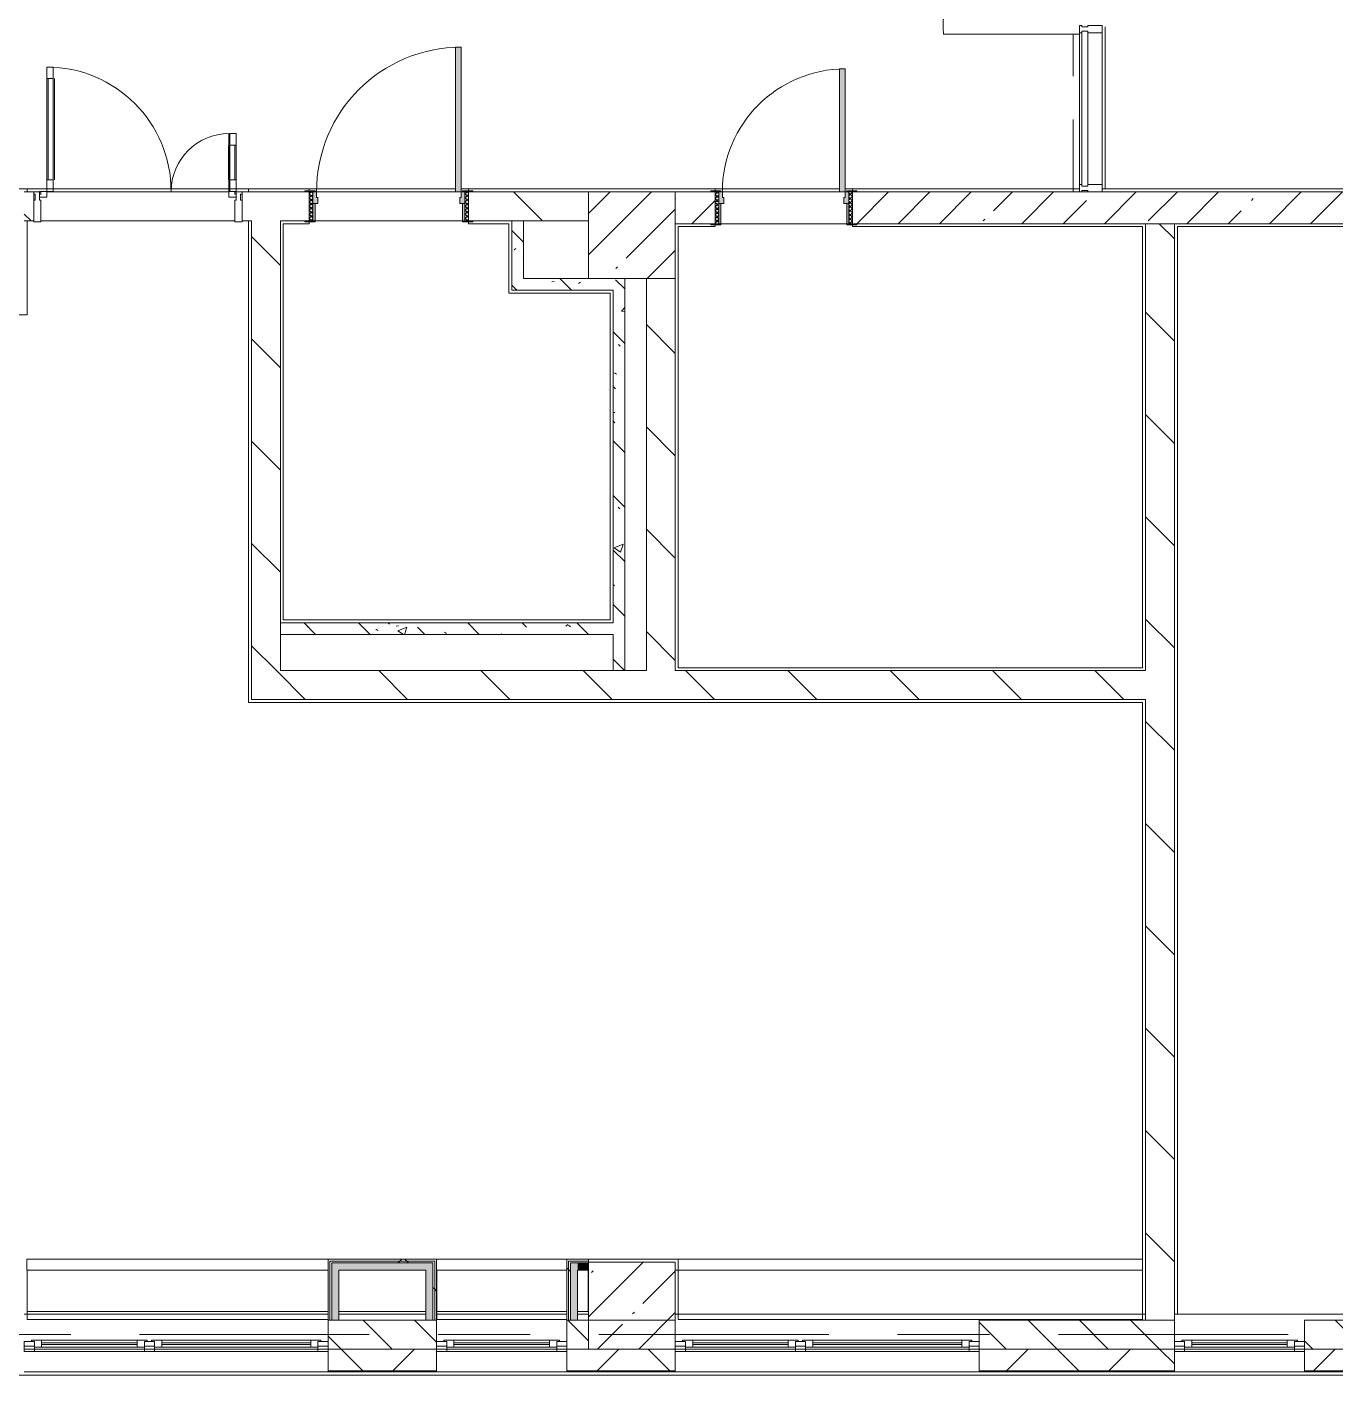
# Model space of a CAD drawing. Header units: millimetres. Extents: x 81711 to 274967, y -8553 to 29000.
# Drawn here: x 160735 to 169777, y -280 to 9040 of the extents above; entities that cross this region are included whole.
import ezdxf

# ---------------------------------------------------------------- set-up
doc = ezdxf.new("R2010")
doc.units = ezdxf.units.MM
doc.linetypes.add('200_ШТРИХ__ш1_п0_6_', pattern=[800, 500, -300])
doc.linetypes.add('Осевая', pattern=[3175, 635, -476.25, 1587.5, -476.25])
for name, color, linetype, lineweight, true_color in [('A-DETL-GENF-2', 7, 'Continuous', 5, 0xaaaaaa), ('A-DOOR-5', 7, 'Continuous', 5, 0xe2e2e2), ('A-DOOR-6', 7, 'Continuous', 5, 0xaaaaaa), ('A-DOOR-FRAM-3', 7, 'Continuous', 5, 0xe2e2e2), ('A-DOOR-FRAM-4', 7, 'Continuous', 5, 0xaaaaaa), ('A-FLOR-2', 7, 'Continuous', 5, 0xaaaaaa), ('I-WALL-25', 7, 'Continuous', 5, 0xe7e7e7), ('I-WALL-29', 7, 'Continuous', 5, 0x787878)]:
    doc.layers.add(name, color=color, linetype=linetype, lineweight=lineweight, true_color=true_color)
for name, color, linetype, lineweight in [('A-DETL-MBND-1', 7, '200_ШТРИХ__ш1_п0_6_', 9), ('A-GLAZ-3', 7, 'Continuous', 5), ('A-GLAZ-CURT-2', 7, 'Continuous', 5), ('A-GLAZ-CWMG-2', 7, 'Continuous', 5), ('A-WALL', 7, 'Continuous', 9), ('A-WALL-10', 7, 'Continuous', 5), ('I-WALL-27', 7, 'Continuous', 5), ('S-COLS-1', 7, 'Continuous', 5), ('Оси-2', 7, 'Осевая', 9)]:
    doc.layers.add(name, color=color, linetype=linetype, lineweight=lineweight)
pattern_1 = [(135, (147956.67, 0), (-353.553, -353.553), [])]
pattern_2 = [(135, (147956.67, 0), (-377.17, -377.17), [533.4, -88.9, 17.78, -88.9]), (135, (147956.67, 376.94), (-377.17, -377.17), []), (50, (147956.67, 0), (637.645, -55.787), [66.675, -733.425]), (355, (147956.7, 0), (-123.35, 668.7), [53.34, -586.74]), (100.451, (148009.8, -4.65), (514.299, 612.908), [56.665, -623.315]), (46.184, (147956.7, 177.8), (948.776, -147.15), [100.01, -1100.137]), (96.636, (148035.7, 165.5), (830.91, 865.997), [85, -934.973]), (351.184, (147956.7, 177.8), (830.92, 865.99), [80.01, -880.11]), (21, (148045.57, 133.35), (530.65, -357.928), [66.675, -733.425]), (326, (148045.6, 133.35), (216.308, 644.658), [53.34, -586.74]), (71.451, (148089.8, 103.5), (746.96, 286.724), [56.665, -623.315]), (37.5, (147956.67, 0), (10.8105, 295.9426), [16.764, -562.864, 16.764, -578.866, -588.962]), (37.5, (147956.67, 0), (10.8105, 295.9426), [-1175.258, 16.764, -572.198]), (7.5, (147956.67, 0), (233.869, 350.632), [16.764, -322.834, 16.764, -549.529, -224.472]), (7.5, (147956.67, 0), (233.869, 350.632), [-905.891, 16.764, -207.708]), (327.5, (147758.43, 0), (474.5678, -20.0513), [16.764, -205.486, 16.764, -676.656, -920.115]), (327.5, (147758.43, 0), (474.5678, -20.0513), [-915.67, 16.764, -903.351]), (317.5, (147669.53, 0), (518.452, 88.993), [16.764, -272.161, 16.764, -443.738, -653.415]), (317.5, (147669.53, 0), (518.452, 88.993), [-749.427, 16.764, -636.651])]
pattern_3 = [(45, (147956.67, 0), (-285.123, 285.123), []), (45, (148241.8, 0), (-285.123, 285.123), [504.031, -100.806, 16.764, -84.042])]
pattern_4 = [(45, (147956.7, 0), (-530.33, 530.33), []), (135, (147956.7, 0), (-530.33, -530.33), [])]

# ---------------------------------------------------------------- blocks, each defined once
blk = doc.blocks.new('120_Окно_СКБ_2Ст - 120_Окно_СКБ_2Ст 2100х2500 _мал створка справа_-22445857-1_5_3_птичка')
at = {"layer": 'A-GLAZ-3'}
for p, q in [((-1050, -127), (-1050, -57)), ((-1050, -57), (-980, -57)), ((1050, -57), (-1050, -57)), ((-980, -57), (-980, -127)), ((150, -87), (-980, -87)), ((-980, -87), (-980, -127)), ((-930, -137), (-930, -87)), ((100, -137), (100, -87)), ((150, -127), (150, -57)), ((150, -57), (220, -57)), ((150, -127), (150, -87)), ((220, -57), (220, -127)), ((980, -87), (220, -87)), ((220, -87), (220, -127)), ((270, -137), (270, -87)), ((930, -137), (930, -87)), ((980, -127), (980, -57)), ((980, -57), (1050, -57)), ((980, -127), (980, -87)), ((1050, -57), (1050, -127)), ((-980, -127), (-1050, -127)), ((-1050, -127), (-1000, -127)), ((-980, -127), (-1000, -127)), ((-1000, -127), (-1000, -137)), ((-1000, -137), (170, -137)), ((170, -137), (-1000, -137)), ((-930, -107), (100, -107)), ((100, -117), (-930, -117)), ((220, -127), (150, -127)), ((170, -127), (150, -127)), ((170, -127), (200, -127)), ((170, -137), (170, -127)), ((220, -127), (200, -127)), ((200, -127), (200, -137)), ((200, -137), (1000, -137)), ((1000, -137), (200, -137)), ((270, -107), (930, -107)), ((930, -117), (270, -117)), ((1050, -127), (980, -127)), ((1000, -127), (980, -127)), ((1000, -127), (1050, -127)), ((1000, -137), (1000, -127))]:
    blk.add_line(p, q, dxfattribs=at)
blk = doc.blocks.new('Прямоугольный импост - Импост структурный с накладкой - 160мм Темный-30756008-1_5_3_птичка')
at = {"layer": 'A-GLAZ-CWMG-2'}
for p, q in [((-50, 0), (-50, 17)), ((-50, 17), (0, 17)), ((-40, 0), (-50, 0)), ((-40, -40), (-40, 0)), ((0, 0), (-10, 0)), ((-10, 0), (-10, -40)), ((0, 17), (0, 0)), ((-50, -140), (-50, -40)), ((-50, -40), (-40, -40)), ((-10, -40), (0, -40)), ((0, -40), (0, -140)), ((0, -140), (-50, -140))]:
    blk.add_line(p, q, dxfattribs=at)
blk = doc.blocks.new('Системная панель - Стекло - 40мм-31920837-1_5_3_птичка')
at = {"layer": 'A-GLAZ-CURT-2'}
for p, q in [((535, 40), (-535, 40)), ((-535, 40), (-535, 0)), ((-535, 0), (535, 0)), ((535, 0), (535, 40))]:
    blk.add_line(p, q, dxfattribs=at)
blk = doc.blocks.new('Прямоугольный импост - Импост структурный с накладкой - 160мм Темный-31920697-1_5_3_птичка')
at = {"layer": 'A-GLAZ-CWMG-2'}
for p, q in [((20053.3, 7950), (20053.3, 9000)), ((20210.3, 7950), (20210.3, 9000))]:
    blk.add_line(p, q, dxfattribs=at)
blk = doc.blocks.new('Прямоугольный импост - Импост структурный с накладкой - 160мм Темный-30755591-1_5_3_птичка')
at = {"layer": 'A-GLAZ-CWMG-2'}
for p, q in [((-25, 0), (-25, 17)), ((-25, 17), (25, 17)), ((-15, 0), (-25, 0)), ((-15, -40), (-15, 0)), ((25, 0), (15, 0)), ((15, 0), (15, -40)), ((25, 17), (25, 0)), ((-25, -140), (-25, -40)), ((-25, -40), (-15, -40)), ((15, -40), (25, -40)), ((25, -40), (25, -140)), ((25, -140), (-25, -140))]:
    blk.add_line(p, q, dxfattribs=at)
blk = doc.blocks.new('120_Окно_СКБ_1Ст - 120_Окно_СКБ_1Ст 900х2500_h_-V107-1_5_3_птичка')
at = {"layer": 'A-GLAZ-3'}
for p, q in [((-450, -127), (-450, -57)), ((-450, -57), (-380, -57)), ((450, -57), (-450, -57)), ((-380, -57), (-380, -127)), ((380, -87), (-380, -87)), ((-380, -87), (-380, -127)), ((-330, -137), (-330, -87)), ((330, -137), (330, -87)), ((380, -127), (380, -57)), ((380, -57), (450, -57)), ((380, -127), (380, -87)), ((450, -57), (450, -127)), ((-380, -127), (-450, -127)), ((-450, -127), (-400, -127)), ((-380, -127), (-400, -127)), ((-400, -127), (-400, -137)), ((-400, -137), (400, -137)), ((400, -137), (-400, -137)), ((-330, -107), (330, -107)), ((330, -117), (-330, -117)), ((450, -127), (380, -127)), ((400, -127), (380, -127)), ((400, -127), (450, -127)), ((400, -137), (400, -127))]:
    blk.add_line(p, q, dxfattribs=at)
blk = doc.blocks.new('BSC_Колонна _Прямоугольная - 600х600-V198-1_5_3_птичка')
at = {"layer": 'S-COLS-1'}
h = blk.add_hatch(dxfattribs=at)
h.set_pattern_fill('FP_183', color=256, style=0, pattern_type=2)
h.set_pattern_definition([(45, (-16960, -7600), (-285.123, 285.123), []), (45, (-16674.88, -7600), (-285.123, 285.123), [504.031, -100.806, 16.764, -84.042])])
h.paths.add_polyline_path([(100, -300), (300, -300), (300, 300), (-300, 300), (-300, -300)])
for p, q in [((300, 300), (-300, 300)), ((-300, 300), (-300, -300)), ((300, -300), (300, 300)), ((-300, -300), (300, -300))]:
    blk.add_line(p, q, dxfattribs=at)
blk = doc.blocks.new('110_Дверь_СКБ_1Ст_Внутренняя1 - Д-7_л__950x2100h_Туалет-V208-1_5_3_птичка')
at = {"layer": 'A-DOOR-5'}
h = blk.add_hatch(color=256, dxfattribs=at)
h.paths.add_polyline_path([(447.5, 30), (462.5, 30), (462.5, 110), (437.5, 110), (437.5, 70), (427.5, 70), (427.5, 30), (437.5, 30)])
h.paths.add_polyline_path([(-422.5, 30), (-402.5, 30), (-402.5, 70), (-412.5, 70), (-412.5, 110), (-437.5, 110), (-437.5, 30)])
at = {"layer": 'A-DOOR-6'}
h = blk.add_hatch(dxfattribs=at)
h.set_pattern_fill('FP_25', color=256, style=0, pattern_type=2)
h.set_pattern_definition([(135, (1826.41, 174.685), (-14.14214, -14.14214), []), (225, (1826.41, 174.685), (14.14214, -14.14214), [])])
h.paths.add_polyline_path([(487.5, -110), (487.5, 110), (462.5, 110), (462.5, -110)])
at = {"layer": 'A-DOOR-FRAM-3'}
for points in [[(397.5, 110), (437.5, 110), (437.5, 960), (397.5, 960), (397.5, 130)], [(-437.5, 110), (-422.5, 110), (-422.5, 118), (-492.5, 118), (-492.5, 110), (-442.4, 110)], [(517.5, 110), (517.5, 118), (447.5, 118), (447.5, 110), (487.5, 110)], [(-422.5, -110), (-422.5, 30), (-437.5, 30), (-437.5, -110)], [(462.5, -110), (462.5, 30), (447.5, 30), (447.5, -110)], [(-422.5, -118), (-422.5, -110), (-492.5, -110), (-492.5, -118), (-437.5, -118)], [(517.5, -118), (517.5, -110), (447.5, -110), (447.5, -118), (492.2, -118)]]:
    blk.add_hatch(color=256, dxfattribs=at).paths.add_polyline_path(points)
at = {"layer": 'A-DOOR-FRAM-4'}
h = blk.add_hatch(dxfattribs=at)
h.set_pattern_fill('FP_26', color=256, style=0, pattern_type=2)
h.set_pattern_definition([(45, (-296.384, 174.685), (-14.1421, 14.1421), []), (135, (-296.384, 174.685), (-14.1421, -14.1421), [])])
h.paths.add_polyline_path([(-460.8, -110), (-437.5, -110), (-442.4, 110), (-462.5, 110), (-462.5, -110)])
at = {"layer": 'A-DOOR-6'}
for p, q in [((437.5, 960), (397.5, 960)), ((397.5, 960), (397.5, 110)), ((437.5, 110), (437.5, 960)), ((397.5, 110), (437.5, 110))]:
    blk.add_line(p, q, dxfattribs=at)
blk.add_arc((437.5, 110), 850, 90, 180, dxfattribs=at)
at = {"layer": 'A-DOOR-FRAM-4'}
for p, q in [((-422.5, 118), (-492.5, 118)), ((-492.5, 118), (-492.5, 110)), ((-492.5, 110), (-422.5, 110)), ((-437.5, 110), (-462.5, 110)), ((-462.5, 110), (-462.5, -110)), ((-412.5, 110), (-437.5, 110)), ((-437.5, 110), (-437.5, 30)), ((-437.5, -110), (-437.5, 110)), ((-422.5, 110), (-437.5, 110)), ((-437.5, 110), (-437.5, 109)), ((-437.5, 109), (-422.5, 109)), ((-422.5, 110), (-422.5, 118)), ((-422.5, 109), (-422.5, 110)), ((-412.5, 70), (-412.5, 110)), ((437.5, 110), (437.5, 70)), ((462.5, 110), (437.5, 110)), ((517.5, 118), (447.5, 118)), ((447.5, 118), (447.5, 110)), ((462.5, 110), (447.5, 110)), ((447.5, 110), (447.5, 109)), ((447.5, 110), (517.5, 110)), ((447.5, 109), (462.5, 109)), ((462.5, 30), (462.5, 110)), ((487.5, 110), (462.5, 110)), ((462.5, 110), (462.5, -110)), ((462.5, 109), (462.5, 110)), ((487.5, -110), (487.5, 110)), ((517.5, 110), (517.5, 118)), ((-437.5, 30), (-402.5, 30)), ((-422.5, 30), (-437.5, 30)), ((-437.5, 30), (-437.5, -110)), ((-422.5, -110), (-422.5, 30)), ((-402.5, 70), (-412.5, 70)), ((-402.5, 30), (-402.5, 70)), ((437.5, 70), (427.5, 70)), ((427.5, 70), (427.5, 30)), ((427.5, 30), (462.5, 30)), ((462.5, 30), (447.5, 30)), ((447.5, 30), (447.5, -110)), ((462.5, -110), (462.5, 30)), ((-422.5, -110), (-492.5, -110)), ((-492.5, -110), (-492.5, -118)), ((-492.5, -118), (-422.5, -118)), ((-462.5, -110), (-437.5, -110)), ((-437.5, -110), (-422.5, -110)), ((-422.5, -118), (-422.5, -110)), ((447.5, -110), (462.5, -110)), ((517.5, -110), (447.5, -110)), ((447.5, -110), (447.5, -118)), ((447.5, -118), (517.5, -118)), ((462.5, -110), (487.5, -110)), ((517.5, -118), (517.5, -110))]:
    blk.add_line(p, q, dxfattribs=at)
blk = doc.blocks.new('110_Дверь_СКБ_1Ст_Внутренняя1 - Д-4 1100x2100h_су мгн-V209-1_5_3_птичка')
at = {"layer": 'A-DOOR-5'}
h = blk.add_hatch(color=256, dxfattribs=at)
h.paths.add_polyline_path([(-487.5, 20), (-477.5, 20), (-477.5, 60), (-487.5, 60), (-487.5, 100), (-512.5, 100), (-512.5, 20), (-497.5, 20)])
h.paths.add_polyline_path([(512.5, 20), (537.5, 20), (537.5, 100), (512.5, 100), (512.5, 60), (502.5, 60), (502.5, 20)])
at = {"layer": 'A-DOOR-6'}
h = blk.add_hatch(dxfattribs=at)
h.set_pattern_fill('FP_27', color=256, style=0, pattern_type=2)
h.set_pattern_definition([(135, (1751.41, 164.685), (-14.14214, -14.14214), []), (225, (1751.41, 164.685), (14.14214, -14.14214), [])])
h.paths.add_polyline_path([(562.5, -100), (562.5, 100), (537.5, 100), (537.5, -100)])
at = {"layer": 'A-DOOR-FRAM-3'}
for points in [[(512.5, 100), (512.5, 1100), (472.5, 1100), (472.5, 100)], [(-567.5, 100), (-497.5, 100), (-497.5, 108), (-567.5, 108)], [(562.5, 100), (592.5, 100), (592.5, 108), (522.5, 108), (522.5, 100), (537.5, 100)], [(-512.5, -100), (-497.5, -100), (-497.5, 20), (-512.5, 20)], [(522.5, -100), (537.5, -100), (537.5, 20), (522.5, 20)], [(-497.5, -108), (-497.5, -100), (-567.5, -100), (-564.9, -108), (-512.5, -108)], [(592.5, -108), (592.5, -100), (522.5, -100), (522.5, -108), (562.5, -108)]]:
    blk.add_hatch(color=256, dxfattribs=at).paths.add_polyline_path(points)
at = {"layer": 'A-DOOR-FRAM-4'}
h = blk.add_hatch(dxfattribs=at)
h.set_pattern_fill('FP_28', color=256, style=0, pattern_type=2)
h.set_pattern_definition([(45, (-371.384, 164.685), (-14.1421, 14.1421), []), (135, (-371.384, 164.685), (-14.1421, -14.1421), [])])
h.paths.add_polyline_path([(-537.5, -100), (-512.5, -100), (-512.5, 100), (-537.5, 100)])
at = {"layer": 'A-DOOR-6'}
for p, q in [((512.5, 1100), (472.5, 1100)), ((472.5, 1100), (472.5, 100)), ((512.5, 100), (512.5, 1100)), ((472.5, 100), (512.5, 100))]:
    blk.add_line(p, q, dxfattribs=at)
blk.add_arc((512.5, 100), 1000, 90, 180, dxfattribs=at)
at = {"layer": 'A-DOOR-FRAM-4'}
for p, q in [((-497.5, 108), (-567.5, 108)), ((-567.5, 108), (-567.5, 100)), ((-567.5, 100), (-497.5, 100)), ((-512.5, 100), (-537.5, 100)), ((-537.5, 100), (-537.5, -100)), ((-487.5, 100), (-512.5, 100)), ((-512.5, 100), (-512.5, 20)), ((-512.5, -100), (-512.5, 100)), ((-497.5, 100), (-512.5, 100)), ((-512.5, 100), (-512.5, 99)), ((-512.5, 99), (-497.5, 99)), ((-497.5, 100), (-497.5, 108)), ((-497.5, 99), (-497.5, 100)), ((-487.5, 60), (-487.5, 100)), ((512.5, 100), (512.5, 60)), ((537.5, 100), (512.5, 100)), ((592.5, 108), (522.5, 108)), ((522.5, 108), (522.5, 100)), ((537.5, 100), (522.5, 100)), ((522.5, 100), (522.5, 99)), ((522.5, 100), (592.5, 100)), ((522.5, 99), (537.5, 99)), ((537.5, 20), (537.5, 100)), ((562.5, 100), (537.5, 100)), ((537.5, 100), (537.5, -100)), ((537.5, 99), (537.5, 100)), ((562.5, -100), (562.5, 100)), ((592.5, 100), (592.5, 108)), ((-512.5, 20), (-477.5, 20)), ((-497.5, 20), (-512.5, 20)), ((-512.5, 20), (-512.5, -100)), ((-497.5, -100), (-497.5, 20)), ((-477.5, 60), (-487.5, 60)), ((-477.5, 20), (-477.5, 60)), ((512.5, 60), (502.5, 60)), ((502.5, 60), (502.5, 20)), ((502.5, 20), (537.5, 20)), ((537.5, 20), (522.5, 20)), ((522.5, 20), (522.5, -100)), ((537.5, -100), (537.5, 20)), ((-497.5, -100), (-567.5, -100)), ((-567.5, -100), (-567.5, -108)), ((-567.5, -108), (-497.5, -108)), ((-537.5, -100), (-512.5, -100)), ((-512.5, -100), (-497.5, -100)), ((-497.5, -108), (-497.5, -100)), ((522.5, -100), (537.5, -100)), ((592.5, -100), (522.5, -100)), ((522.5, -100), (522.5, -108)), ((522.5, -108), (592.5, -108)), ((537.5, -100), (562.5, -100)), ((592.5, -108), (592.5, -100))]:
    blk.add_line(p, q, dxfattribs=at)
blk = doc.blocks.new('Прямоугольный импост - Импост структурный с накладкой - 190мм-32633035-1_5_3_птичка')
at = {"layer": 'A-GLAZ-CWMG-2'}
for p, q in [((-50, 40), (-50, 190)), ((-50, 190), (0, 190)), ((0, 190), (0, 40)), ((-40, 40), (-50, 40)), ((-50, -17), (-50, 0)), ((-50, 0), (-40, 0)), ((-40, 0), (-40, 40)), ((-10, 40), (-10, 0)), ((0, 40), (-10, 40)), ((-10, 0), (0, 0)), ((0, 0), (0, -17)), ((0, -17), (-50, -17))]:
    blk.add_line(p, q, dxfattribs=at)
blk = doc.blocks.new('Дверь_Витражная_остекление_ - ВВ-6 остекление-32633143-1_5_3_птичка')
at = {"layer": 'A-DETL-GENF-2'}
for p, q in [((-630, 880), (-585, 880)), ((-630, 880), (-630, 20)), ((-585, 880), (-630, 880)), ((-630, 880), (-630, 20)), ((-585, 880), (-585, 20)), ((-585, 20), (-585, 880)), ((-630, 800), (-585, 800)), ((-620, 800), (-620, 100)), ((-576, 800), (-576, 100)), ((680, 420), (635, 420)), ((635, 420), (635, 20)), ((680, 420), (635, 420)), ((635, 420), (635, 20)), ((680, 420), (680, 20)), ((680, 20), (680, 420)), ((626, 340), (626, 100)), ((680, 340), (635, 340)), ((670, 340), (670, 100)), ((-630, 100), (-585, 100)), ((680, 100), (635, 100)), ((-585, 20), (-630, 20)), ((-630, 20), (-585, 20))]:
    blk.add_line(p, q, dxfattribs=at)
at = {"layer": 'A-DOOR-6'}
for p, q in [((-630, 880), (-630, 20)), ((630, 420), (630, 20)), ((-630, 20), (-680, 20)), ((-680, 20), (-680, -20)), ((-630, -20), (-630, 20)), ((680, 20), (630, 20)), ((630, 20), (630, -20)), ((680, -20), (680, 20)), ((-680, -20), (-630, -20)), ((630, -20), (680, -20))]:
    blk.add_line(p, q, dxfattribs=at)
for centre, radius, start, end in [((-630, 20), 860, 360, 90), ((630, 20), 400, 90, 180)]:
    blk.add_arc(centre, radius, start, end, dxfattribs=at)
blk = doc.blocks.new('Прямоугольный импост - Импост структурный с накладкой - 190мм-33226183-1_5_3_птичка')
at = {"layer": 'A-GLAZ-CWMG-2'}
for p, q in [((0, 190), (-50, 190)), ((-50, 190), (-50, 40)), ((0, 40), (0, 190)), ((-50, 40), (-40, 40)), ((-40, 0), (-50, 0)), ((-50, 0), (-50, -17)), ((-40, 40), (-40, 0)), ((-10, 0), (-10, 40)), ((-10, 40), (0, 40)), ((0, 0), (-10, 0)), ((0, -17), (0, 0)), ((-50, -17), (0, -17))]:
    blk.add_line(p, q, dxfattribs=at)
blk = doc.blocks.new('Зашивка приборов отопления19 - Зашивка приборов отопления-33282289-1_5_3_птичка')
at = {"layer": 'A-WALL-10'}
for p, q in [((12140, 520), (10058.6, 520)), ((10058.6, 520), (10058.6, 445)), ((10058.6, 445), (12140, 445)), ((12140, 445), (10060.9, 445)), ((10060.9, 445), (10060.9, 105)), ((10060.9, 105), (12140, 105))]:
    blk.add_line(p, q, dxfattribs=at)
blk = doc.blocks.new('Зашивка приборов отопления20 - Зашивка приборов отопления-33282357-1_5_3_птичка')
at = {"layer": 'A-WALL-10'}
for p, q in [((10960, 520), (10060, 520)), ((10060, 445), (10960, 445)), ((10960, 445), (10060.9, 445)), ((10060.9, 445), (10060.9, 105)), ((10060.9, 105), (10960, 105))]:
    blk.add_line(p, q, dxfattribs=at)
blk = doc.blocks.new('Зашивка приборов отопления21 - Зашивка приборов отопления-33282451-1_5_3_птичка')
at = {"layer": 'A-WALL-10'}
for p, q in [((13270.9, 520), (10060, 520)), ((10060, 520), (10060, 445)), ((13270.9, 445), (13270.9, 520)), ((10060, 445), (13270.9, 445)), ((13270.9, 445), (10060.9, 445)), ((10060.9, 445), (10060.9, 105)), ((13270.9, 105), (13270.9, 445)), ((10060.9, 105), (13270.9, 105))]:
    blk.add_line(p, q, dxfattribs=at)

msp = doc.modelspace()

# ---------------------------------------------------------------- hatches: boundary and pattern name
at = {"layer": 'A-WALL-10'}
h = msp.add_hatch(dxfattribs=at)
h.set_pattern_fill('FP_105', color=256, style=0, pattern_type=2)
h.set_pattern_definition([(135, (147956.67, 0), (-176.7767, -176.7767), [])])
h.paths.add_polyline_path([(154786.7, -100), (155616.7, -100), (155616.7, 100), (154786.7, 100), (154786.7, -80)])
h.paths.add_polyline_path([(169866.7, -100), (169866.7, 100), (169566.7, 100), (169566.7, -100)])
h.paths.add_polyline_path([(175266.7, -100), (176266.4, -100), (176266.4, 100), (175266.7, 100), (175266.7, -80)])
h.paths.add_polyline_path([(157866.7, -100), (157866.7, 100), (157116.4, 100), (157116.4, -100)])
h.paths.add_polyline_path([(160116.7, -100), (160116.7, 100), (159966.7, 100), (159966.7, -100)])
h.paths.add_polyline_path([(162816.7, -100), (163566.7, -100), (163566.7, 100), (162816.7, 100), (162816.7, -80)])
h.paths.add_polyline_path([(170591.7, -100), (170591.7, 100), (170466.7, 100), (170466.7, -100)])
h.paths.add_polyline_path([(174366.7, -100), (174366.7, 100), (174116.7, 100), (174116.7, -100)])
h.paths.add_polyline_path([(164466.7, -100), (164616.7, -94.4), (164616.7, 100), (164466.7, 100), (164466.7, -80)])
h.paths.add_polyline_path([(168446.7, -100), (168666.7, -100), (168666.7, 100), (167316.7, 100), (167316.7, -100)])
h.paths.add_polyline_path([(173391.7, -100), (173516.7, -100), (173516.7, 100), (173391.7, 100), (173391.7, -80)])
h = msp.add_hatch(dxfattribs=at)
h.set_pattern_fill('FP_94', color=256, style=0, pattern_type=2)
h.set_pattern_definition([(45, (147956.67, 0), (-353.5534, 353.5534), []), (135, (147956.67, 0), (-353.5534, -353.5534), [])])
h.paths.add_polyline_path([(223650.5, -250), (223656.7, -250), (223656.7, -100), (221936.7, -100), (221936.7, -250), (223648.7, -250)])
h.paths.add_polyline_path([(215652.4, -250), (218616.7, -250), (218616.7, -100), (215016.7, -100), (215016.7, -250)])
h.paths.add_polyline_path([(220192.7, -250), (220236.7, -250), (220236.7, -100), (219516.7, -101.8), (219516.7, -250), (220036.7, -250)])
h.paths.add_polyline_path([(213793, -250), (214116.7, -250), (214116.7, -100), (213116.7, -100), (213116.7, -250)])
h.paths.add_polyline_path([(208866.7, -250), (209566.7, -250), (209566.7, -100), (208866.7, -100), (208866.7, -128.3)])
h.paths.add_polyline_path([(207966.7, -250), (207966.7, -100), (207216.7, -100), (207216.7, -250)])
h.paths.add_polyline_path([(211666.7, -250), (212216.7, -250), (212216.7, -100), (211666.7, -100), (211666.7, -121.3)])
h.paths.add_polyline_path([(204495.9, -250), (205116.7, -250), (205116.7, -100), (204366.7, -100), (204366.7, -250)])
h.paths.add_polyline_path([(190694.2, -250), (192266.7, -250), (192266.7, -100), (190694.2, -100), (190694.2, -173.5)])
h.paths.add_polyline_path([(195366.7, -250), (196116.7, -250), (196116.7, -100), (195366.7, -100), (195366.7, -161.8)])
h.paths.add_polyline_path([(197016.7, -250), (197728.2, -250), (197728.2, -100), (197016.7, -100), (197016.7, -157.7)])
h.paths.add_polyline_path([(201266.7, -250), (201266.7, -100), (199828.2, -100), (199828.2, -250), (200777.1, -250)])
h.paths.add_polyline_path([(185046.7, -250), (185046.7, -100), (183926.7, -100), (183926.7, -250), (184972.2, -250)])
h.paths.add_polyline_path([(186996.7, -250), (186996.7, -100), (185946.7, -100), (185946.7, -250), (186831.6, -250)])
h.paths.add_polyline_path([(187896.7, -250), (188594.2, -250), (188594.2, -100), (187896.7, -100), (187896.7, -180.4)])
h.paths.add_polyline_path([(181826.7, -250), (181826.7, -100), (180966.7, -100), (180966.7, -250)])
h.paths.add_polyline_path([(178166.7, -250), (178166.7, -100), (177166.4, -100), (177166.4, -250), (177534.6, -250)])
h.paths.add_polyline_path([(175266.7, -250), (176266.4, -250), (176266.4, -100), (175266.7, -100), (175266.7, -211.8)])
h.paths.add_polyline_path([(174366.7, -250), (174366.7, -100), (173391.7, -100), (173391.7, -250), (173815.7, -250)])
h.paths.add_polyline_path([(163566.7, -250), (163566.7, -100), (162816.7, -100), (162816.7, -250)])
h.paths.add_polyline_path([(164466.7, -250), (165216.7, -250), (165216.7, -100), (164466.7, -100), (164466.7, -238.7)])
h.paths.add_polyline_path([(167316.7, -250), (168666.7, -250), (168666.7, -100), (167316.7, -100), (167316.7, -231.6)])
h.paths.add_polyline_path([(170096.9, -250), (170591.7, -250), (170591.7, -100), (169566.7, -100), (169566.7, -250)])
h.paths.add_polyline_path([(157866.7, -250), (157866.7, -100), (157116.4, -100), (157116.4, -250)])
h.paths.add_polyline_path([(156216.4, -250), (156216.4, -100), (154786.7, -100), (154786.7, -250), (156151.4, -250)])
h.paths.add_polyline_path([(147696.7, -250), (151686.7, -250), (151686.7, -100), (147696.7, -100), (147696.7, -210)])
h.paths.add_polyline_path([(160716.7, -250), (160716.7, -100), (159966.7, -100), (159966.7, -250)])
at = {"layer": 'I-WALL-25'}
for points in [[(162891.7, 100), (162891.7, 495), (162841.7, 495), (162841.7, 100)], [(162891.7, 445), (163541.7, 445), (163541.7, 495), (162891.7, 495)], [(164518.7, 100), (164541.7, 105), (164541.7, 495), (164491.7, 495), (164493.9, 100)], [(164615.3, 445), (164616.7, 445), (164615.3, 495), (164541.7, 495), (164541.7, 445)], [(163541.7, 100), (163541.7, 445), (163491.7, 445), (163491.7, 100)]]:
    msp.add_hatch(color=256, dxfattribs=at).paths.add_polyline_path(points)
at = {"layer": 'I-WALL-27'}
h = msp.add_hatch(dxfattribs=at)
h.set_pattern_fill('FP_104', color=256, style=0, pattern_type=2)
h.set_pattern_definition(pattern_1)
h.paths.add_polyline_path([(162266.7, 7700), (162686.7, 7700), (162686.7, 7900), (162221.7, 7894.4), (162221.7, 7700)])
h.paths.add_polyline_path([(160781.7, 7700), (160781.7, 7900), (160716.7, 7900), (160716.7, 7700), (160736.7, 7700)])
h.paths.add_polyline_path([(163816.7, 7700), (164616.7, 7700), (164616.7, 7900), (163786.7, 7900), (163786.7, 7700)])
h = msp.add_hatch(dxfattribs=at)
h.set_pattern_fill('FP_74', color=256, style=0, pattern_type=2)
h.set_pattern_definition(pattern_3)
h.paths.add_polyline_path([(167307.8, 7680), (169866.7, 7680), (169866.7, 7900), (166441.7, 7900), (166441.7, 7680), (166471.7, 7680)])
h.paths.add_polyline_path([(165236.7, 7680), (165491.7, 7680), (165491.7, 7900), (165216.7, 7900), (165216.7, 7680)])
h = msp.add_hatch(dxfattribs=at)
h.set_pattern_fill('FP_104', color=256, style=0, pattern_type=2)
h.set_pattern_definition(pattern_1)
h.paths.add_polyline_path([(162486.7, 4590), (162486.7, 7700), (162286.7, 7700), (162286.7, 4590), (162354.1, 4590)])
h = msp.add_hatch(dxfattribs=at)
h.set_pattern_fill('FP_104', color=256, style=0, pattern_type=2)
h.set_pattern_definition(pattern_1)
h.paths.add_polyline_path([(168666.7, 100), (168666.7, 7680), (168466.7, 7680), (168466.7, 100)])
h = msp.add_hatch(dxfattribs=at)
h.set_pattern_fill('FP_104', color=256, style=0, pattern_type=2)
h.set_pattern_definition(pattern_1)
h.paths.add_polyline_path([(165016.7, 4590), (165216.7, 4590), (165216.7, 7300), (165016.7, 7300), (165016.7, 4610)])
h = msp.add_hatch(dxfattribs=at)
h.set_pattern_fill('FP_104', color=256, style=0, pattern_type=2)
h.set_pattern_definition(pattern_1)
h.paths.add_polyline_path([(168446.7, 4390), (168466.7, 4390), (168466.7, 4590), (162286.7, 4590), (162286.7, 4390), (167307.8, 4390)])
h = msp.add_hatch(dxfattribs=at)
h.set_pattern_fill('FP_192', color=256, style=0, pattern_type=2)
h.set_pattern_definition(pattern_4)
h.paths.add_polyline_path([(162829.2, 507.5), (163566.7, 507.5), (163566.7, 520), (162829.2, 520)])
h = msp.add_hatch(dxfattribs=at)
h.set_pattern_fill('FP_192', color=256, style=0, pattern_type=2)
h.set_pattern_definition(pattern_4)
h.paths.add_polyline_path([(163554.2, 495), (163554.2, 507.5), (162841.7, 507.5), (162841.7, 495), (163541.7, 495)])
h = msp.add_hatch(dxfattribs=at)
h.set_pattern_fill('FP_192', color=256, style=0, pattern_type=2)
h.set_pattern_definition(pattern_4)
h.paths.add_polyline_path([(163554.2, 100), (163554.2, 495), (163541.7, 495), (163541.7, 100)])
h = msp.add_hatch(dxfattribs=at)
h.set_pattern_fill('FP_192', color=256, style=0, pattern_type=2)
h.set_pattern_definition(pattern_4)
h.paths.add_polyline_path([(163566.7, 100), (163566.7, 507.5), (163554.2, 507.5), (163554.2, 100)])
h = msp.add_hatch(dxfattribs=at)
h.set_pattern_fill('FP_192', color=256, style=0, pattern_type=2)
h.set_pattern_definition(pattern_4)
h.paths.add_polyline_path([(164477.6, 100), (164479.2, 100), (164479.2, 520), (164466.7, 520), (164466.7, 100)])
h = msp.add_hatch(dxfattribs=at)
h.set_pattern_fill('FP_192', color=256, style=0, pattern_type=2)
h.set_pattern_definition(pattern_4)
h.paths.add_polyline_path([(164491.7, 100), (164491.7, 507.5), (164479.2, 507.5), (164479.2, 100)])
at = {"layer": 'I-WALL-29'}
h = msp.add_hatch(dxfattribs=at)
h.set_pattern_fill('FP_103', color=256, style=0, pattern_type=2)
h.set_pattern_definition(pattern_2)
h.paths.add_polyline_path([(164166.7, 7220), (164166.7, 7700), (164086.7, 7700), (164086.7, 7220)])
h = msp.add_hatch(dxfattribs=at)
h.set_pattern_fill('FP_103', color=256, style=0, pattern_type=2)
h.set_pattern_definition(pattern_2)
h.paths.add_polyline_path([(164166.7, 7220), (164786.7, 7220), (164786.7, 7300), (164166.7, 7300), (164166.7, 7274)])
h = msp.add_hatch(dxfattribs=at)
h.set_pattern_fill('FP_103', color=256, style=0, pattern_type=2)
h.set_pattern_definition(pattern_2)
h.paths.add_polyline_path([(164866.7, 4590), (164866.7, 7300), (164786.7, 7300), (164786.7, 4590)])
h = msp.add_hatch(dxfattribs=at)
h.set_pattern_fill('FP_103', color=256, style=0, pattern_type=2)
h.set_pattern_definition(pattern_2)
h.paths.add_polyline_path([(164786.7, 4840), (164786.7, 4920), (162486.7, 4920), (162486.7, 4840), (164766.7, 4840)])
at = {"layer": 'S-COLS-1'}
h = msp.add_hatch(dxfattribs=at)
h.set_pattern_fill('FP_74', color=256, style=0, pattern_type=2)
h.set_pattern_definition(pattern_3)
h.paths.add_polyline_path([(164782.1, -100), (165216.7, -100), (165216.7, 500), (164616.7, 500), (164616.7, -100)])

# ---------------------------------------------------------------- linework, layer by layer
at = {"layer": 'A-DETL-MBND-1'}
msp.add_line((167966.7, 7900), (167966.7, 8991.3), dxfattribs=at)
at = {"layer": 'A-FLOR-2'}
for p, q in [((167069.9, 8991.3), (168009.9, 8991.3)), ((168186.7, 9040), (168186.7, 7920)), ((150949.9, 7920), (163696.7, 7920)), ((160736.7, 7920), (160736.7, 7900)), ((162266.7, 7900), (162266.7, 7920)), ((162686.7, 7920), (162686.7, 7908)), ((163736.7, 7920), (166351.7, 7920)), ((163786.7, 7908), (163786.7, 7920)), ((165491.7, 7920), (165491.7, 7908)), ((166391.7, 7920), (168009.9, 7920)), ((166441.7, 7908), (166441.7, 7920)), ((168166.9, 7920), (178166.7, 7920)), ((160736.7, 7700), (160736.7, 7050)), ((162266.7, 4370), (162266.7, 7700)), ((162686.7, 7680), (162506.7, 7680)), ((162506.7, 7680), (162506.7, 4940)), ((162686.7, 7692), (162686.7, 7680)), ((163786.7, 7680), (163786.7, 7692)), ((164066.7, 7680), (163786.7, 7680)), ((164066.7, 7200), (164066.7, 7680)), ((165491.7, 7660), (165236.7, 7660)), ((165236.7, 7660), (165236.7, 4610)), ((165491.7, 7672), (165491.7, 7660)), ((166441.7, 7660), (166441.7, 7672)), ((168446.7, 7660), (166441.7, 7660)), ((168446.7, 4610), (168446.7, 7660)), ((169846.7, 7660), (168686.7, 7660)), ((168686.7, 7660), (168686.7, 140)), ((164766.7, 7200), (164066.7, 7200)), ((164766.7, 4940), (164766.7, 7200)), ((160736.7, 7050), (159416.7, 7050)), ((162506.7, 4940), (164766.7, 4940)), ((165236.7, 4610), (168446.7, 4610)), ((168446.7, 4370), (162266.7, 4370)), ((168446.7, 520), (168446.7, 4370)), ((164616.7, 520), (165235.8, 520)), ((160736.7, 445), (160736.7, 140)), ((162816.7, 445), (160736.7, 445)), ((164466.7, 445), (163566.7, 445)), ((164615.3, 160.3), (164615.3, 445)), ((168446.7, 445), (165216.7, 445)), ((168446.7, 140), (168446.7, 445)), ((160736.7, 160.3), (162816.7, 160.3)), ((162891.7, 160.3), (163491.7, 160.3)), ((163566.7, 160.3), (164466.7, 160.3)), ((164541.7, 160.3), (164615.3, 160.3))]:
    msp.add_line(p, q, dxfattribs=at)
msp.add_arc((168013.6, 9041.3), 945, 107.75279, 183.03294, dxfattribs=at)
at = {"layer": 'A-WALL'}
for p, q in [((164166.7, 7700), (164086.7, 7700)), ((168666.7, 7680), (168466.7, 7680)), ((162486.7, 4920), (162486.7, 4840)), ((164786.7, 4590), (164866.7, 4590)), ((162829.2, 507.5), (162829.2, 100)), ((163554.2, 507.5), (162829.2, 507.5)), ((162841.7, 495), (162841.7, 100)), ((163541.7, 495), (162841.7, 495)), ((163541.7, 100), (163541.7, 495)), ((163554.2, 100), (163554.2, 507.5)), ((164479.2, 507.5), (164479.2, 100)), ((164616.7, 507.5), (164479.2, 507.5)), ((164491.7, 495), (164491.7, 100)), ((164616.7, 495), (164491.7, 495)), ((168466.7, 100), (168666.7, 100)), ((163566.7, -100), (162816.7, -100)), ((165216.7, -100), (164466.7, -100)), ((168666.7, -100), (167316.7, -100)), ((169866.7, -100), (169566.7, -100)), ((162816.7, -250), (163566.7, -250)), ((162816.7, -253), (163566.7, -253)), ((164466.7, -250), (165216.7, -250)), ((164466.7, -253), (165216.7, -253)), ((167316.7, -250), (168666.7, -250)), ((167316.7, -253), (168666.7, -253)), ((169566.7, -250), (170591.7, -250)), ((169566.7, -253), (170591.7, -253))]:
    msp.add_line(p, q, dxfattribs=at)
at = {"layer": 'A-WALL-10'}
for p, q in [((162816.7, 100), (162816.7, -258)), ((163491.7, 100), (162891.7, 100)), ((163566.7, -258), (163566.7, 100)), ((164466.7, 100), (164466.7, -258)), ((165216.7, 100), (164541.7, 100)), ((165216.7, -258), (165216.7, 100)), ((168466.7, 100), (167316.7, 100)), ((167316.7, 100), (167316.7, -258)), ((168666.7, -258), (168666.7, 100)), ((169866.7, 100), (169566.7, 100)), ((169566.7, 100), (169566.7, -258)), ((160716.7, -100), (162816.7, -100)), ((163566.7, -100), (164466.7, -100)), ((165216.7, -100), (167316.7, -100)), ((168666.7, -100), (169566.7, -100)), ((160716.7, -258), (174366.7, -258)), ((220236.7, -280), (147666.7, -280))]:
    msp.add_line(p, q, dxfattribs=at)
at = {"layer": 'I-WALL-27'}
for p, q in [((160781.7, 7900), (160716.7, 7900)), ((160781.7, 7700), (160781.7, 7900)), ((160871.7, 7900), (162131.7, 7900)), ((162656.7, 7900), (162221.7, 7900)), ((162221.7, 7900), (162221.7, 7700)), ((162736.7, 7900), (163696.7, 7900)), ((164616.7, 7900), (163816.7, 7900)), ((165461.7, 7900), (165216.7, 7900)), ((165541.7, 7900), (166351.7, 7900)), ((169866.7, 7900), (166471.7, 7900)), ((160716.7, 7700), (160781.7, 7700)), ((162172.1, 7700), (160831.2, 7700)), ((162221.7, 7700), (162286.7, 7700)), ((162286.7, 7700), (162286.7, 4390)), ((162486.7, 7700), (162656.7, 7700)), ((162486.7, 4920), (162486.7, 7700)), ((163746.7, 7700), (162726.7, 7700)), ((163816.7, 7700), (164086.7, 7700)), ((164086.7, 7700), (164086.7, 7220)), ((164166.7, 7700), (164616.7, 7700)), ((164166.7, 7300), (164166.7, 7700)), ((165216.7, 7680), (165461.7, 7680)), ((166401.7, 7680), (165531.7, 7680)), ((166471.7, 7680), (168466.7, 7680)), ((168466.7, 7680), (168466.7, 4590)), ((168666.7, 100), (168666.7, 7680)), ((168666.7, 7680), (169866.7, 7680)), ((164616.7, 7300), (164166.7, 7300)), ((164866.7, 4590), (164866.7, 7300)), ((165016.7, 7300), (165016.7, 4590)), ((165216.7, 4590), (165216.7, 7300)), ((164086.7, 7220), (164786.7, 7220)), ((164786.7, 7220), (164786.7, 4920)), ((164786.7, 4920), (162486.7, 4920)), ((162486.7, 4840), (164786.7, 4840)), ((162486.7, 4590), (162486.7, 4840)), ((164786.7, 4840), (164786.7, 4590)), ((164786.7, 4590), (162486.7, 4590)), ((165016.7, 4590), (164866.7, 4590)), ((168466.7, 4590), (165216.7, 4590)), ((162286.7, 4390), (168466.7, 4390)), ((168466.7, 4390), (168466.7, 100)), ((162816.7, 520), (162816.7, 100)), ((163566.7, 520), (162816.7, 520)), ((163566.7, 100), (163566.7, 520)), ((164466.7, 520), (164466.7, 100)), ((164616.7, 520), (164466.7, 520)), ((164616.7, 445), (164616.7, 520)), ((162891.7, 100), (162891.7, 445)), ((162891.7, 445), (163491.7, 445)), ((163491.7, 445), (163491.7, 100)), ((164541.7, 100), (164541.7, 445)), ((164541.7, 445), (164616.7, 445)), ((160716.7, 140), (162816.7, 140)), ((162816.7, 100), (162891.7, 100)), ((162891.7, 140), (163491.7, 140)), ((163491.7, 100), (163566.7, 100)), ((163566.7, 140), (164466.7, 140)), ((164466.7, 100), (164541.7, 100)), ((164541.7, 140), (164616.7, 140)), ((165216.7, 140), (168466.7, 140)), ((168666.7, 140), (169866.7, 140)), ((160786.7, -80), (160716.7, -80)), ((161616.7, -80), (161546.7, -80)), ((162816.7, -80), (162746.7, -80)), ((163636.7, -80), (163566.7, -80)), ((164466.7, -80), (164396.7, -80)), ((165286.7, -80), (165216.7, -80)), ((166116.7, -80), (166046.7, -80)), ((167316.7, -80), (167246.7, -80)), ((168736.7, -80), (168666.7, -80)), ((169566.7, -80), (169496.7, -80))]:
    msp.add_line(p, q, dxfattribs=at)
at = {"layer": 'S-COLS-1'}
for p, q in [((165216.7, 500), (164616.7, 500)), ((164616.7, 500), (164616.7, -100)), ((165216.7, -100), (165216.7, 500)), ((164616.7, -100), (165216.7, -100))]:
    msp.add_line(p, q, dxfattribs=at)
at = {"layer": 'Оси-2'}
msp.add_line((157227.9, 0), (174216.7, 0), dxfattribs=at)

# ---------------------------------------------------------------- block references
at = {"layer": 'A-DOOR-6'}
for name, p in [('110_Дверь_СКБ_1Ст_Внутренняя1 - Д-4 1100x2100h_су мгн-V209-1_5_3_птичка', (163224.2, 7800)), ('Дверь_Витражная_остекление_ - ВВ-6 остекление-32633143-1_5_3_птичка', (161501.7, 7883)), ('110_Дверь_СКБ_1Ст_Внутренняя1 - Д-7_л__950x2100h_Туалет-V208-1_5_3_птичка', (165954.2, 7790))]:
    msp.add_blockref(name, p, dxfattribs=at)
at = {"layer": 'A-GLAZ-3', "rotation": 180}
for name, p in [('120_Окно_СКБ_2Ст - 120_Окно_СКБ_2Ст 2100х2500 _мал створка справа_-22445857-1_5_3_птичка', (161766.7, -175)), ('120_Окно_СКБ_1Ст - 120_Окно_СКБ_1Ст 900х2500_h_-V107-1_5_3_птичка', (164016.7, -175)), ('120_Окно_СКБ_2Ст - 120_Окно_СКБ_2Ст 2100х2500 _мал створка справа_-22445857-1_5_3_птичка', (166266.7, -175)), ('120_Окно_СКБ_1Ст - 120_Окно_СКБ_1Ст 900х2500_h_-V107-1_5_3_птичка', (169116.7, -175))]:
    msp.add_blockref(name, p, dxfattribs=at)
at = {"layer": 'A-GLAZ-CURT-2', "rotation": 269.9999999999999}
msp.add_blockref('Системная панель - Стекло - 40мм-31920837-1_5_3_птичка', (168026.9, 8475), dxfattribs=at)
at = {"layer": 'A-GLAZ-CWMG-2', "extrusion": (0, 0, -1)}
for name, p, rotation in [('Прямоугольный импост - Импост структурный с накладкой - 160мм Темный-30755591-1_5_3_птичка', (-168026.9, 9025), 270.0000000000001), ('Прямоугольный импост - Импост структурный с накладкой - 160мм Темный-30756008-1_5_3_птичка', (-168026.9, 7900), 270.0000000000001), ('Прямоугольный импост - Импост структурный с накладкой - 190мм-32633035-1_5_3_птичка', (-162221.7, 7883), 180)]:
    msp.add_blockref(name, p, dxfattribs=dict(at, rotation=rotation))
at = {"layer": 'A-GLAZ-CWMG-2'}
msp.add_blockref('Прямоугольный импост - Импост структурный с накладкой - 160мм Темный-31920697-1_5_3_птичка', (147956.7, 0), dxfattribs=at)
at = {"layer": 'A-GLAZ-CWMG-2', "rotation": 180}
msp.add_blockref('Прямоугольный импост - Импост структурный с накладкой - 190мм-33226183-1_5_3_птичка', (160781.7, 7883), dxfattribs=at)
at = {"layer": 'A-WALL-10'}
for name, p in [('Зашивка приборов отопления19 - Зашивка приборов отопления-33282289-1_5_3_птичка', (150676.7, 0)), ('Зашивка приборов отопления20 - Зашивка приборов отопления-33282357-1_5_3_птичка', (153506.7, 0)), ('Зашивка приборов отопления21 - Зашивка приборов отопления-33282451-1_5_3_птичка', (155175.8, 0))]:
    msp.add_blockref(name, p, dxfattribs=at)
at = {"layer": 'S-COLS-1'}
msp.add_blockref('BSC_Колонна _Прямоугольная - 600х600-V198-1_5_3_птичка', (164916.7, 7600), dxfattribs=at)

doc.saveas('drawing.dxf')
